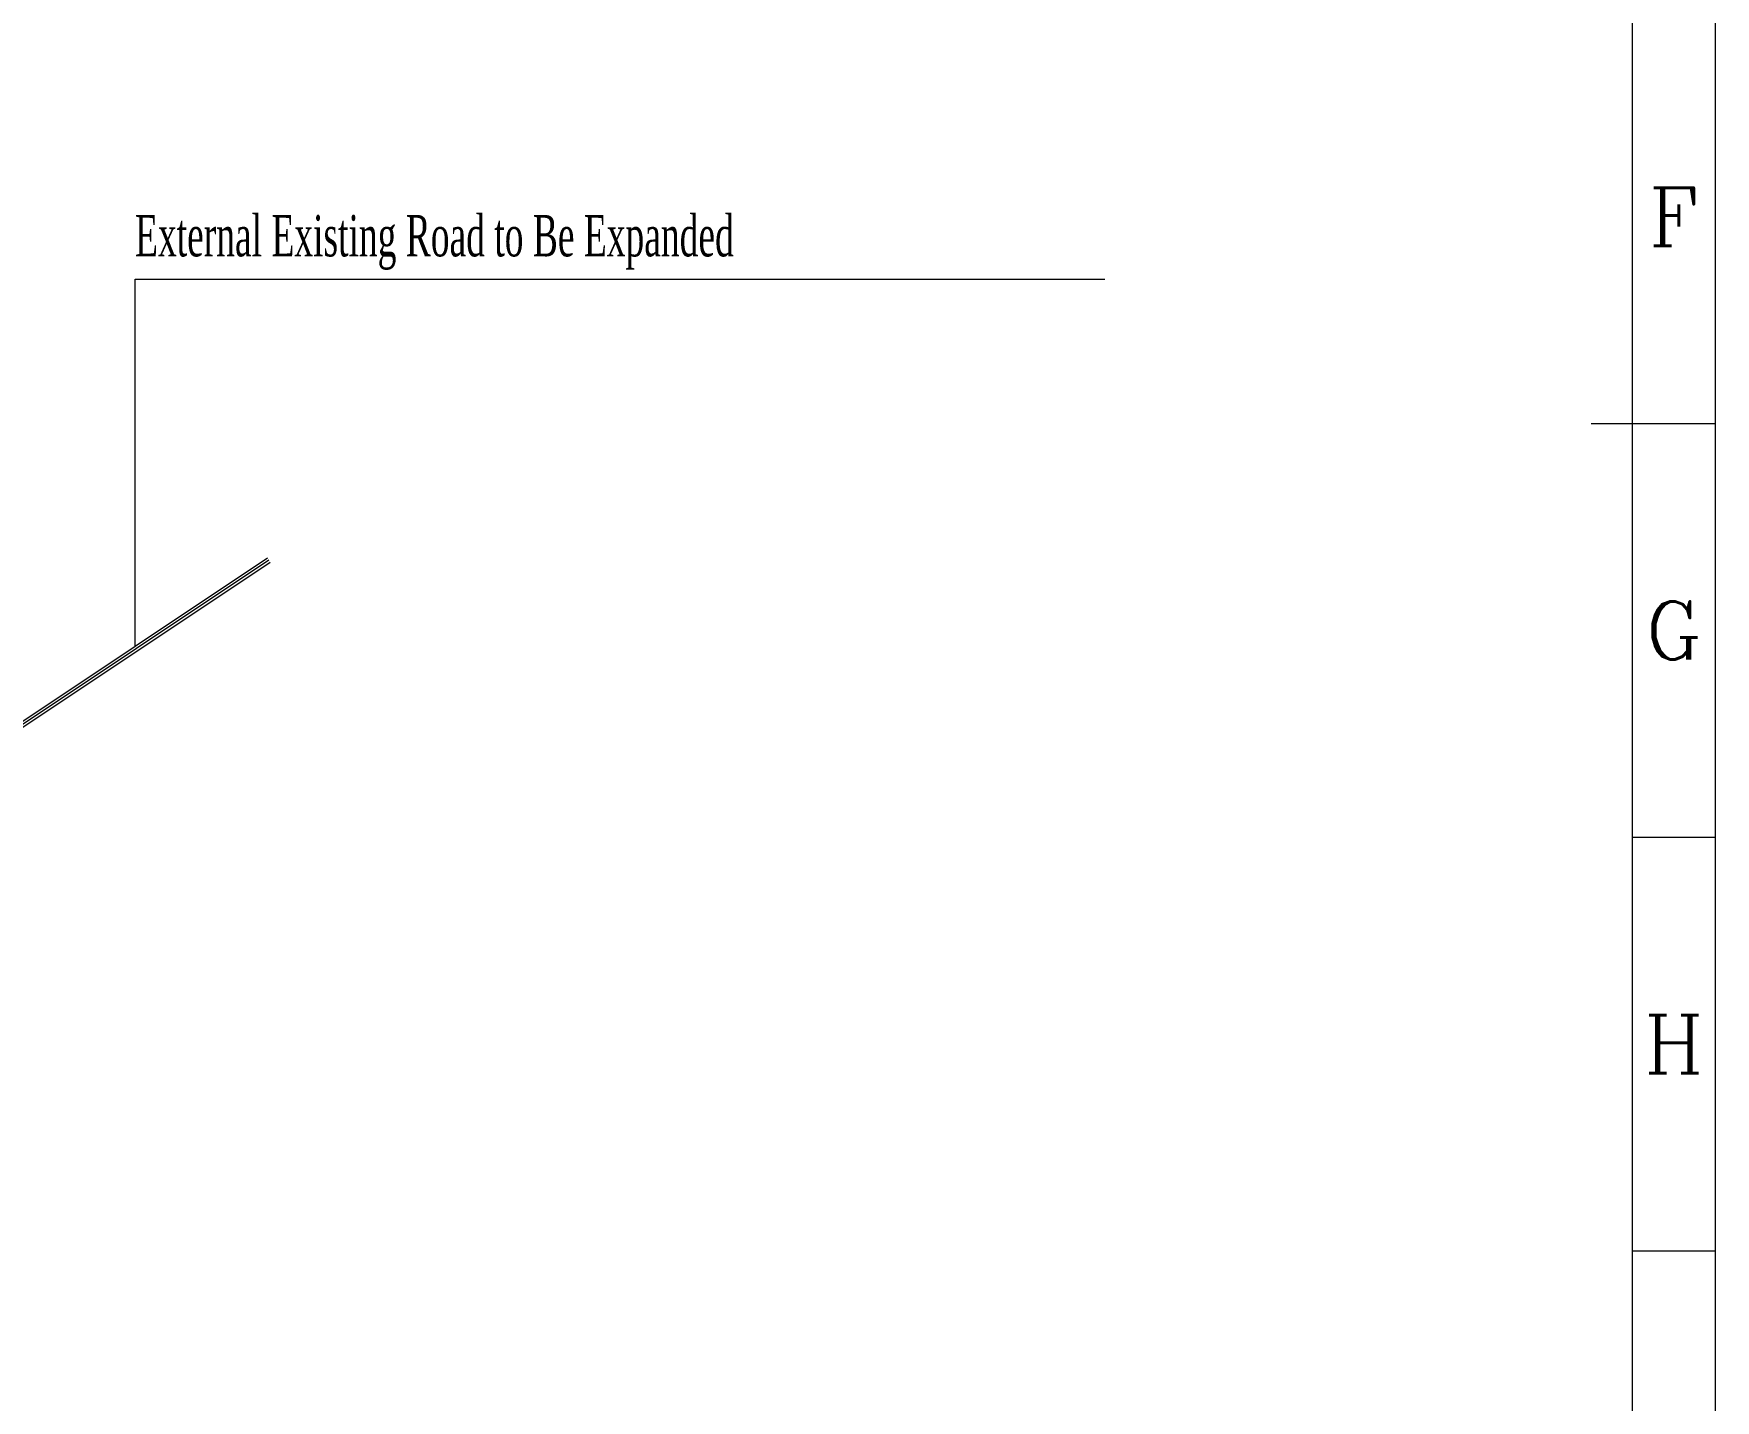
# Model space of a CAD drawing. Header units: metres. Extents: x 0 to 551036, y 0 to 1845929.
# Drawn here: x 549004 to 551036, y 1841778 to 1843430 of the extents above; entities that cross this region are included whole.
import ezdxf
from ezdxf.enums import TextEntityAlignment as Align

# ---------------------------------------------------------------- set-up
doc = ezdxf.new("R2010")
doc.units = ezdxf.units.M
doc.header["$MEASUREMENT"] = 0
doc.layers.get('Defpoints').update_dxf_attribs({"lineweight": 0})
for name, color, linetype, lineweight in [('_0', 7, 'Continuous', 0), ('BD HH1 KEM TMB$0$Line7', 7, 'Continuous', 0), ('Q-CORRIDO', 7, 'Continuous', 0)]:
    doc.layers.add(name, color=color, linetype=linetype, lineweight=lineweight)
doc.styles.add('ROMANC', font='romanc.shx')
doc.styles.add('SEPECEN', font='arial.ttf')
doc.styles.add('SXHZ', font='simplex.shx', dxfattribs={"width": 0.6, "bigfont": 'bigfont.shx'})

# ---------------------------------------------------------------- blocks, each defined once
blk = doc.blocks.new('A1E')
for p, q in [((8310, 2470), (8410, 2470)), ((8310, 1970), (8410, 1970))]:
    blk.add_line(p, q)
at = {"flags": 128}
for points in [[(0, 0), (8410, 0), (8410, 5940), (0, 5940), (0, 0)], [(250, 100), (8310, 100), (8310, 5840), (250, 5840), (250, 100)]]:
    blk.add_lwpolyline(points, close=True, dxfattribs=at)
blk.add_lwpolyline([(8260, 2970), (8410, 2970)], dxfattribs=at)
at = {"style": 'ROMANC'}
for s, p in [('F', (8359.8, 3220)), ('G', (8359.8, 2720)), ('H', (8359.8, 2220))]:
    blk.add_text(s, height=70, dxfattribs=at).set_placement(p, align=Align.MIDDLE_CENTER)
at = {"style": 'SEPECEN'}
for tag, p in [('合同编号', (6710, 887.8)), ('项目名称', (7410, 700)), ('图纸名称', (7460, 364.8))]:
    blk.add_attdef(tag, text='', height=35, dxfattribs=at).set_placement(p, align=Align.MIDDLE_CENTER)
at = {"style": 'SEPECEN', "width": 0.7}
for tag, height, p in [('版次', 30, (7935, 527.2)), ('日期', 30, (8185, 527.2)), ('比例', 30, (8185, 447.2)), ('设计', 20, (6810, 380)), ('文件状态', 30, (7935, 367.2)), ('文件类型', 30, (8185, 367.2)), ('审核1', 20, (6810, 313.3)), ('校核', 20, (6810, 260)), ('图幅', 30, (7935, 247.2)), ('审核2', 20, (6810, 206.7)), ('批准', 20, (6810, 140)), ('项目文件编号', 30, (7360, 127.2)), ('页码', 30, (7710, 127.2)), ('图号', 30, (8060, 127.2))]:
    blk.add_attdef(tag, text='', height=height, dxfattribs=at).set_placement(p, align=Align.MIDDLE_CENTER)
at = {"style": 'SEPECEN', "width": 0.7, "flags": 8}
blk.add_attdef('语言', text='', height=30, dxfattribs=at).set_placement((7935, 449.3), align=Align.MIDDLE_CENTER)

msp = doc.modelspace()

# ---------------------------------------------------------------- linework, layer by layer
at = {"layer": 'BD HH1 KEM TMB$0$Line7', "color": 7, "flags": 128}
for points in [[(548966.17044, 1842583.1666), (549286.12557, 1842796.51523)], [(548968.03218, 1842580.80223), (549287.78991, 1842794.01924)], [(548969.89391, 1842578.43787), (549289.45426, 1842791.52325)]]:
    msp.add_lwpolyline(points, dxfattribs=at)
at = {"layer": 'Defpoints', "color": 3, "flags": 128}
msp.add_lwpolyline([(548178.38974, 1842241.97382), (548264.94174, 1842211.22663), (548304.41244, 1842206.24898), (548346.36613, 1842208.62036), (548491.0405, 1842171.71603), (548529.75697, 1842152.67152), (548567.62303, 1842152.65061), (548652.77713, 1842202.59695), (548677.20203, 1842235.17333), (548719.08268, 1842334.27441), (548968.03218, 1842580.80223), (549287.78991, 1842794.01924)], dxfattribs=at)
at = {"layer": 'Q-CORRIDO', "color": 3, "flags": 128}
msp.add_lwpolyline([(549126.14801, 1842689.84092), (549126.14801, 1843133.48024), (550297.97345, 1843133.48024)], dxfattribs=at)

# ---------------------------------------------------------------- block references
at = {"layer": '_0'}
msp.add_blockref('A1E', (542625.97334, 1839988.82863), dxfattribs=at)

# ---------------------------------------------------------------- texts
at = {"layer": 'Q-CORRIDO', "color": 0, "insert": (549126.14801, 1843211.00478), "char_height": 50, "width": 1186.2320044, "attachment_point": 1, "style": 'SXHZ'}
msp.add_mtext('\\fTimes New Roman|b0|i0|c00|p23;External Existing Road to Be Expanded', dxfattribs=at)

doc.saveas('drawing.dxf')
